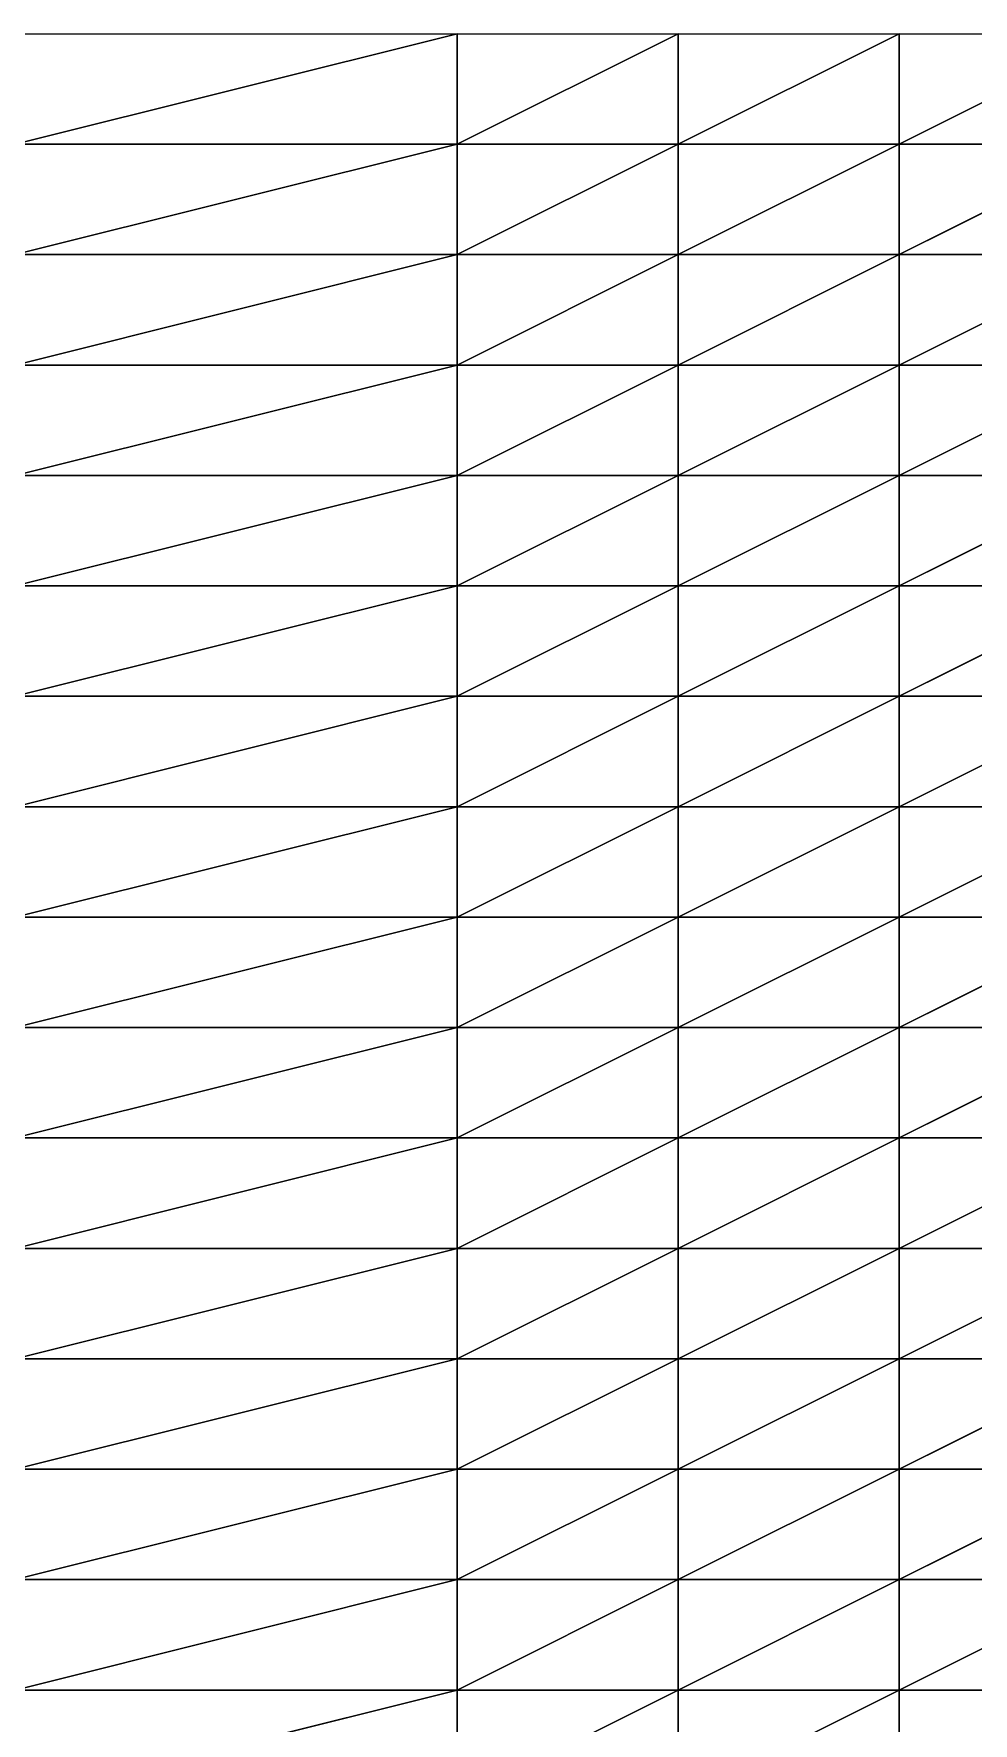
# Model space of a CAD drawing. Header units: metres. Extents: x -2000 to 14750, y -2250 to 1500.
# Drawn here: x 9521 to 10584, y -413 to 1500 of the extents above; entities that cross this region are included whole.
import ezdxf

# ---------------------------------------------------------------- set-up
doc = ezdxf.new("R2010")
doc.units = ezdxf.units.M

msp = doc.modelspace()

# ---------------------------------------------------------------- linework, layer by layer
for p, q in [((10000, 1500, -6583.5786), (9500, 1375, -6503.41)), ((9500, 1500, -6497.3496), (10000, 1500, -6583.5786)), ((9500, 1375, -6503.41), (10000, 1500, -6583.5786)), ((10250, 1500, -6580.722), (10000, 1375, -6577.733)), ((10000, 1375, -6577.733), (10000, 1500, -6583.5786)), ((10000, 1500, -6583.5786), (10250, 1500, -6580.722)), ((10000, 1375, -6577.733), (10250, 1500, -6580.722)), ((10000, 1500, -6583.5786), (10000, 1375, -6577.733)), ((10500, 1500, -6490.625), (10250, 1375, -6578.6895)), ((10250, 1375, -6578.6895), (10250, 1500, -6580.722)), ((10250, 1500, -6580.722), (10500, 1500, -6490.625)), ((10250, 1375, -6578.6895), (10500, 1500, -6490.625)), ((10250, 1500, -6580.722), (10250, 1375, -6578.6895)), ((10750, 1500, -6502.1377), (10500, 1375, -6492.6436)), ((10500, 1375, -6492.6436), (10500, 1500, -6490.625)), ((10500, 1500, -6490.625), (10750, 1500, -6502.1377)), ((10500, 1375, -6492.6436), (10750, 1500, -6502.1377)), ((10500, 1500, -6490.625), (10500, 1375, -6492.6436)), ((10000, 1375, -6577.733), (9500, 1375, -6503.41)), ((10000, 1375, -6577.733), (9500, 1250, -6508.812)), ((9500, 1375, -6503.41), (10000, 1375, -6577.733)), ((9500, 1250, -6508.812), (10000, 1375, -6577.733)), ((10250, 1375, -6578.6895), (10000, 1375, -6577.733)), ((10250, 1375, -6578.6895), (10000, 1250, -6566.618)), ((10000, 1250, -6566.618), (10000, 1375, -6577.733)), ((10000, 1375, -6577.733), (10250, 1375, -6578.6895)), ((10000, 1250, -6566.618), (10250, 1375, -6578.6895)), ((10000, 1375, -6577.733), (10000, 1250, -6566.618)), ((10500, 1375, -6492.6436), (10250, 1375, -6578.6895)), ((10500, 1375, -6492.6436), (10250, 1250, -6574.4688)), ((10250, 1250, -6574.4688), (10250, 1375, -6578.6895)), ((10250, 1375, -6578.6895), (10500, 1375, -6492.6436)), ((10250, 1250, -6574.4688), (10500, 1375, -6492.6436)), ((10250, 1375, -6578.6895), (10250, 1250, -6574.4688)), ((10750, 1375, -6499.849), (10500, 1375, -6492.6436)), ((10750, 1375, -6499.849), (10500, 1250, -6493.486)), ((10500, 1250, -6493.486), (10500, 1375, -6492.6436)), ((10500, 1375, -6492.6436), (10750, 1375, -6499.849)), ((10500, 1250, -6493.486), (10750, 1375, -6499.849)), ((10500, 1375, -6492.6436), (10500, 1250, -6493.486)), ((10000, 1250, -6566.618), (9500, 1250, -6508.812)), ((10000, 1250, -6566.618), (9500, 1125, -6507.3564)), ((9500, 1250, -6508.812), (10000, 1250, -6566.618)), ((9500, 1125, -6507.3564), (10000, 1250, -6566.618)), ((10250, 1250, -6574.4688), (10000, 1250, -6566.618)), ((10250, 1250, -6574.4688), (10000, 1125, -6539.734)), ((10000, 1125, -6539.734), (10000, 1250, -6566.618)), ((10000, 1250, -6566.618), (10250, 1250, -6574.4688)), ((10000, 1125, -6539.734), (10250, 1250, -6574.4688)), ((10000, 1250, -6566.618), (10000, 1125, -6539.734)), ((10500, 1250, -6493.486), (10250, 1250, -6574.4688)), ((10500, 1250, -6493.486), (10250, 1125, -6564.311)), ((10250, 1125, -6564.311), (10250, 1250, -6574.4688)), ((10250, 1250, -6574.4688), (10500, 1250, -6493.486)), ((10250, 1125, -6564.311), (10500, 1250, -6493.486)), ((10250, 1250, -6574.4688), (10250, 1125, -6564.311)), ((10750, 1250, -6500.11), (10500, 1250, -6493.486)), ((10750, 1250, -6500.11), (10500, 1125, -6492.4014)), ((10500, 1125, -6492.4014), (10500, 1250, -6493.486)), ((10500, 1250, -6493.486), (10750, 1250, -6500.11)), ((10500, 1125, -6492.4014), (10750, 1250, -6500.11)), ((10500, 1250, -6493.486), (10500, 1125, -6492.4014)), ((10000, 1125, -6539.734), (9500, 1125, -6507.3564)), ((10000, 1125, -6539.734), (9500, 1000, -6503.3555)), ((9500, 1125, -6507.3564), (10000, 1125, -6539.734)), ((9500, 1000, -6503.3555), (10000, 1125, -6539.734)), ((10250, 1125, -6564.311), (10000, 1125, -6539.734)), ((10250, 1125, -6564.311), (10000, 1000, -6511.023)), ((10000, 1000, -6511.023), (10000, 1125, -6539.734)), ((10000, 1125, -6539.734), (10250, 1125, -6564.311)), ((10000, 1000, -6511.023), (10250, 1125, -6564.311)), ((10000, 1125, -6539.734), (10000, 1000, -6511.023)), ((10500, 1125, -6492.4014), (10250, 1125, -6564.311)), ((10500, 1125, -6492.4014), (10250, 1000, -6551.9243)), ((10250, 1000, -6551.9243), (10250, 1125, -6564.311)), ((10250, 1125, -6564.311), (10500, 1125, -6492.4014)), ((10250, 1000, -6551.9243), (10500, 1125, -6492.4014)), ((10250, 1125, -6564.311), (10250, 1000, -6551.9243)), ((10750, 1125, -6498.1733), (10500, 1125, -6492.4014)), ((10750, 1125, -6498.1733), (10500, 1000, -6495.569)), ((10500, 1000, -6495.569), (10500, 1125, -6492.4014)), ((10500, 1125, -6492.4014), (10750, 1125, -6498.1733)), ((10500, 1000, -6495.569), (10750, 1125, -6498.1733)), ((10500, 1125, -6492.4014), (10500, 1000, -6495.569)), ((10000, 1000, -6511.023), (9500, 1000, -6503.3555)), ((10000, 1000, -6511.023), (9500, 875, -6498.92)), ((9500, 1000, -6503.3555), (10000, 1000, -6511.023)), ((9500, 875, -6498.92), (10000, 1000, -6511.023)), ((10250, 1000, -6551.9243), (10000, 1000, -6511.023)), ((10250, 1000, -6551.9243), (10000, 875, -6485.2554)), ((10000, 875, -6485.2554), (10000, 1000, -6511.023)), ((10000, 1000, -6511.023), (10250, 1000, -6551.9243)), ((10000, 875, -6485.2554), (10250, 1000, -6551.9243)), ((10000, 1000, -6511.023), (10000, 875, -6485.2554)), ((10500, 1000, -6495.569), (10250, 1000, -6551.9243)), ((10500, 1000, -6495.569), (10250, 875, -6535.985)), ((10250, 875, -6535.985), (10250, 1000, -6551.9243)), ((10250, 1000, -6551.9243), (10500, 1000, -6495.569)), ((10250, 875, -6535.985), (10500, 1000, -6495.569)), ((10250, 1000, -6551.9243), (10250, 875, -6535.985)), ((10750, 1000, -6494.452), (10500, 1000, -6495.569)), ((10750, 1000, -6494.452), (10500, 875, -6499.936)), ((10500, 875, -6499.936), (10500, 1000, -6495.569)), ((10500, 1000, -6495.569), (10750, 1000, -6494.452)), ((10500, 875, -6499.936), (10750, 1000, -6494.452)), ((10500, 1000, -6495.569), (10500, 875, -6499.936)), ((10000, 875, -6485.2554), (9500, 875, -6498.92)), ((10000, 875, -6485.2554), (9500, 750, -6492.5933)), ((9500, 875, -6498.92), (10000, 875, -6485.2554)), ((9500, 750, -6492.5933), (10000, 875, -6485.2554)), ((10250, 875, -6535.985), (10000, 875, -6485.2554)), ((10250, 875, -6535.985), (10000, 750, -6452.223)), ((10000, 750, -6452.223), (10000, 875, -6485.2554)), ((10000, 875, -6485.2554), (10250, 875, -6535.985)), ((10000, 750, -6452.223), (10250, 875, -6535.985)), ((10000, 875, -6485.2554), (10000, 750, -6452.223)), ((10500, 875, -6499.936), (10250, 875, -6535.985)), ((10500, 875, -6499.936), (10250, 750, -6518.361)), ((10250, 750, -6518.361), (10250, 875, -6535.985)), ((10250, 875, -6535.985), (10500, 875, -6499.936)), ((10250, 750, -6518.361), (10500, 875, -6499.936)), ((10250, 875, -6535.985), (10250, 750, -6518.361)), ((10750, 875, -6490.8403), (10500, 875, -6499.936)), ((10750, 875, -6490.8403), (10500, 750, -6500.444)), ((10500, 750, -6500.444), (10500, 875, -6499.936)), ((10500, 875, -6499.936), (10750, 875, -6490.8403)), ((10500, 750, -6500.444), (10750, 875, -6490.8403)), ((10500, 875, -6499.936), (10500, 750, -6500.444)), ((10000, 750, -6452.223), (9500, 750, -6492.5933)), ((10000, 750, -6452.223), (9500, 625, -6492.0396)), ((9500, 750, -6492.5933), (10000, 750, -6452.223)), ((9500, 625, -6492.0396), (10000, 750, -6452.223)), ((10250, 750, -6518.361), (10000, 750, -6452.223)), ((10250, 750, -6518.361), (10000, 625, -6429.93)), ((10000, 625, -6429.93), (10000, 750, -6452.223)), ((10000, 750, -6452.223), (10250, 750, -6518.361)), ((10000, 625, -6429.93), (10250, 750, -6518.361)), ((10000, 750, -6452.223), (10000, 625, -6429.93)), ((10500, 750, -6500.444), (10250, 750, -6518.361)), ((10500, 750, -6500.444), (10250, 625, -6503.804)), ((10250, 625, -6503.804), (10250, 750, -6518.361)), ((10250, 750, -6518.361), (10500, 750, -6500.444)), ((10250, 625, -6503.804), (10500, 750, -6500.444)), ((10250, 750, -6518.361), (10250, 625, -6503.804)), ((10750, 750, -6485.965), (10500, 750, -6500.444)), ((10750, 750, -6485.965), (10500, 625, -6500.3115)), ((10500, 625, -6500.3115), (10500, 750, -6500.444)), ((10500, 750, -6500.444), (10750, 750, -6485.965)), ((10500, 625, -6500.3115), (10750, 750, -6485.965)), ((10500, 750, -6500.444), (10500, 625, -6500.3115)), ((10000, 625, -6429.93), (9500, 625, -6492.0396)), ((10000, 625, -6429.93), (9500, 500, -6500.362)), ((9500, 625, -6492.0396), (10000, 625, -6429.93)), ((9500, 500, -6500.362), (10000, 625, -6429.93)), ((10250, 625, -6503.804), (10000, 625, -6429.93)), ((10250, 625, -6503.804), (10000, 500, -6421.7544)), ((10000, 500, -6421.7544), (10000, 625, -6429.93)), ((10000, 625, -6429.93), (10250, 625, -6503.804)), ((10000, 500, -6421.7544), (10250, 625, -6503.804)), ((10000, 625, -6429.93), (10000, 500, -6421.7544)), ((10500, 625, -6500.3115), (10250, 625, -6503.804)), ((10500, 625, -6500.3115), (10250, 500, -6484.9946)), ((10250, 500, -6484.9946), (10250, 625, -6503.804)), ((10250, 625, -6503.804), (10500, 625, -6500.3115)), ((10250, 500, -6484.9946), (10500, 625, -6500.3115)), ((10250, 625, -6503.804), (10250, 500, -6484.9946)), ((10750, 625, -6491.9663), (10500, 625, -6500.3115)), ((10750, 625, -6491.9663), (10500, 500, -6500.5586)), ((10500, 500, -6500.5586), (10500, 625, -6500.3115)), ((10500, 625, -6500.3115), (10750, 625, -6491.9663)), ((10500, 500, -6500.5586), (10750, 625, -6491.9663)), ((10500, 625, -6500.3115), (10500, 500, -6500.5586)), ((10000, 500, -6421.7544), (9500, 500, -6500.362)), ((10000, 500, -6421.7544), (9500, 375, -6502.348)), ((9500, 500, -6500.362), (10000, 500, -6421.7544)), ((9500, 375, -6502.348), (10000, 500, -6421.7544)), ((10250, 500, -6484.9946), (10000, 500, -6421.7544)), ((10250, 500, -6484.9946), (10000, 375, -6416.33)), ((10000, 375, -6416.33), (10000, 500, -6421.7544)), ((10000, 500, -6421.7544), (10250, 500, -6484.9946)), ((10000, 375, -6416.33), (10250, 500, -6484.9946)), ((10000, 500, -6421.7544), (10000, 375, -6416.33)), ((10500, 500, -6500.5586), (10250, 500, -6484.9946)), ((10500, 500, -6500.5586), (10250, 375, -6467.792)), ((10250, 375, -6467.792), (10250, 500, -6484.9946)), ((10250, 500, -6484.9946), (10500, 500, -6500.5586)), ((10250, 375, -6467.792), (10500, 500, -6500.5586)), ((10250, 500, -6484.9946), (10250, 375, -6467.792)), ((10750, 500, -6495.793), (10500, 500, -6500.5586)), ((10750, 500, -6495.793), (10500, 375, -6503.2773)), ((10500, 375, -6503.2773), (10500, 500, -6500.5586)), ((10500, 500, -6500.5586), (10750, 500, -6495.793)), ((10500, 375, -6503.2773), (10750, 500, -6495.793)), ((10500, 500, -6500.5586), (10500, 375, -6503.2773)), ((10000, 375, -6416.33), (9500, 375, -6502.348)), ((10000, 375, -6416.33), (9500, 250, -6506.0195)), ((9500, 375, -6502.348), (10000, 375, -6416.33)), ((9500, 250, -6506.0195), (10000, 375, -6416.33)), ((10250, 375, -6467.792), (10000, 375, -6416.33)), ((10250, 375, -6467.792), (10000, 250, -6421.5073)), ((10000, 250, -6421.5073), (10000, 375, -6416.33)), ((10000, 375, -6416.33), (10250, 375, -6467.792)), ((10000, 250, -6421.5073), (10250, 375, -6467.792)), ((10000, 375, -6416.33), (10000, 250, -6421.5073)), ((10500, 375, -6503.2773), (10250, 375, -6467.792)), ((10500, 375, -6503.2773), (10250, 250, -6453.198)), ((10250, 250, -6453.198), (10250, 375, -6467.792)), ((10250, 375, -6467.792), (10500, 375, -6503.2773)), ((10250, 250, -6453.198), (10500, 375, -6503.2773)), ((10250, 375, -6467.792), (10250, 250, -6453.198)), ((10750, 375, -6501.625), (10500, 375, -6503.2773)), ((10750, 375, -6501.625), (10500, 250, -6506.5093)), ((10500, 250, -6506.5093), (10500, 375, -6503.2773)), ((10500, 375, -6503.2773), (10750, 375, -6501.625)), ((10500, 250, -6506.5093), (10750, 375, -6501.625)), ((10500, 375, -6503.2773), (10500, 250, -6506.5093)), ((10000, 250, -6421.5073), (9500, 250, -6506.0195)), ((10000, 250, -6421.5073), (9500, 125, -6502.284)), ((9500, 250, -6506.0195), (10000, 250, -6421.5073)), ((9500, 125, -6502.284), (10000, 250, -6421.5073)), ((10250, 250, -6453.198), (10000, 250, -6421.5073)), ((10250, 250, -6453.198), (10000, 125, -6434.1553)), ((10000, 125, -6434.1553), (10000, 250, -6421.5073)), ((10000, 250, -6421.5073), (10250, 250, -6453.198)), ((10000, 125, -6434.1553), (10250, 250, -6453.198)), ((10000, 250, -6421.5073), (10000, 125, -6434.1553)), ((10500, 250, -6506.5093), (10250, 250, -6453.198)), ((10500, 250, -6506.5093), (10250, 125, -6435.5605)), ((10250, 125, -6435.5605), (10250, 250, -6453.198)), ((10250, 250, -6453.198), (10500, 250, -6506.5093)), ((10250, 125, -6435.5605), (10500, 250, -6506.5093)), ((10250, 250, -6453.198), (10250, 125, -6435.5605)), ((10750, 250, -6504.2666), (10500, 250, -6506.5093)), ((10750, 250, -6504.2666), (10500, 125, -6505.8135)), ((10500, 125, -6505.8135), (10500, 250, -6506.5093)), ((10500, 250, -6506.5093), (10750, 250, -6504.2666)), ((10500, 125, -6505.8135), (10750, 250, -6504.2666)), ((10500, 250, -6506.5093), (10500, 125, -6505.8135)), ((10000, 125, -6434.1553), (9500, 125, -6502.284)), ((10000, 125, -6434.1553), (9500, 0, -6498.691)), ((9500, 125, -6502.284), (10000, 125, -6434.1553)), ((9500, 0, -6498.691), (10000, 125, -6434.1553)), ((10250, 125, -6435.5605), (10000, 125, -6434.1553)), ((10250, 125, -6435.5605), (10000, 0, -6457.625)), ((10000, 0, -6457.625), (10000, 125, -6434.1553)), ((10000, 125, -6434.1553), (10250, 125, -6435.5605)), ((10000, 0, -6457.625), (10250, 125, -6435.5605)), ((10000, 125, -6434.1553), (10000, 0, -6457.625)), ((10500, 125, -6505.8135), (10250, 125, -6435.5605)), ((10500, 125, -6505.8135), (10250, 0, -6422.5327)), ((10250, 0, -6422.5327), (10250, 125, -6435.5605)), ((10250, 125, -6435.5605), (10500, 125, -6505.8135)), ((10250, 0, -6422.5327), (10500, 125, -6505.8135)), ((10250, 125, -6435.5605), (10250, 0, -6422.5327)), ((10750, 125, -6502.4263), (10500, 125, -6505.8135)), ((10750, 125, -6502.4263), (10500, 0, -6505.191)), ((10500, 0, -6505.191), (10500, 125, -6505.8135)), ((10500, 125, -6505.8135), (10750, 125, -6502.4263)), ((10500, 0, -6505.191), (10750, 125, -6502.4263)), ((10500, 125, -6505.8135), (10500, 0, -6505.191)), ((10000, 0, -6457.625), (9500, 0, -6498.691)), ((10000, 0, -6457.625), (9500, -125, -6496.4478)), ((9500, 0, -6498.691), (10000, 0, -6457.625)), ((9500, -125, -6496.4478), (10000, 0, -6457.625)), ((10250, 0, -6422.5327), (10000, 0, -6457.625)), ((10250, 0, -6422.5327), (10000, -125, -6493.17)), ((10000, -125, -6493.17), (10000, 0, -6457.625)), ((10000, 0, -6457.625), (10250, 0, -6422.5327)), ((10000, -125, -6493.17), (10250, 0, -6422.5327)), ((10000, 0, -6457.625), (10000, -125, -6493.17)), ((10500, 0, -6505.191), (10250, 0, -6422.5327)), ((10500, 0, -6505.191), (10250, -125, -6412.485)), ((10250, -125, -6412.485), (10250, 0, -6422.5327)), ((10250, 0, -6422.5327), (10500, 0, -6505.191)), ((10250, -125, -6412.485), (10500, 0, -6505.191)), ((10250, 0, -6422.5327), (10250, -125, -6412.485)), ((10750, 0, -6501.1396), (10500, 0, -6505.191)), ((10750, 0, -6501.1396), (10500, -125, -6503.0166)), ((10500, -125, -6503.0166), (10500, 0, -6505.191)), ((10500, 0, -6505.191), (10750, 0, -6501.1396)), ((10500, -125, -6503.0166), (10750, 0, -6501.1396)), ((10500, 0, -6505.191), (10500, -125, -6503.0166)), ((10000, -125, -6493.17), (9500, -125, -6496.4478)), ((10000, -125, -6493.17), (9500, -250, -6503.5293)), ((9500, -125, -6496.4478), (10000, -125, -6493.17)), ((9500, -250, -6503.5293), (10000, -125, -6493.17)), ((10250, -125, -6412.485), (10000, -125, -6493.17)), ((10250, -125, -6412.485), (10000, -250, -6529.1)), ((10000, -250, -6529.1), (10000, -125, -6493.17)), ((10000, -125, -6493.17), (10250, -125, -6412.485)), ((10000, -250, -6529.1), (10250, -125, -6412.485)), ((10000, -125, -6493.17), (10000, -250, -6529.1)), ((10500, -125, -6503.0166), (10250, -125, -6412.485)), ((10500, -125, -6503.0166), (10250, -250, -6407.1426)), ((10250, -250, -6407.1426), (10250, -125, -6412.485)), ((10250, -125, -6412.485), (10500, -125, -6503.0166)), ((10250, -250, -6407.1426), (10500, -125, -6503.0166)), ((10250, -125, -6412.485), (10250, -250, -6407.1426)), ((10750, -125, -6498.8325), (10500, -125, -6503.0166)), ((10750, -125, -6498.8325), (10500, -250, -6507.5576)), ((10500, -250, -6507.5576), (10500, -125, -6503.0166)), ((10500, -125, -6503.0166), (10750, -125, -6498.8325)), ((10500, -250, -6507.5576), (10750, -125, -6498.8325)), ((10500, -125, -6503.0166), (10500, -250, -6507.5576)), ((10000, -250, -6529.1), (9500, -250, -6503.5293)), ((10000, -250, -6529.1), (9500, -375, -6504.5596)), ((9500, -250, -6503.5293), (10000, -250, -6529.1)), ((9500, -375, -6504.5596), (10000, -250, -6529.1)), ((10250, -250, -6407.1426), (10000, -250, -6529.1)), ((10250, -250, -6407.1426), (10000, -375, -6554.4004)), ((10000, -375, -6554.4004), (10000, -250, -6529.1)), ((10000, -250, -6529.1), (10250, -250, -6407.1426)), ((10000, -375, -6554.4004), (10250, -250, -6407.1426)), ((10000, -250, -6529.1), (10000, -375, -6554.4004)), ((10500, -250, -6507.5576), (10250, -250, -6407.1426)), ((10500, -250, -6507.5576), (10250, -375, -6406.612)), ((10250, -375, -6406.612), (10250, -250, -6407.1426)), ((10250, -250, -6407.1426), (10500, -250, -6507.5576)), ((10250, -375, -6406.612), (10500, -250, -6507.5576)), ((10250, -250, -6407.1426), (10250, -375, -6406.612)), ((10750, -250, -6503.511), (10500, -250, -6507.5576)), ((10750, -250, -6503.511), (10500, -375, -6500.3203)), ((10500, -375, -6500.3203), (10500, -250, -6507.5576)), ((10500, -250, -6507.5576), (10750, -250, -6503.511)), ((10500, -375, -6500.3203), (10750, -250, -6503.511)), ((10500, -250, -6507.5576), (10500, -375, -6500.3203)), ((10000, -375, -6554.4004), (9500, -375, -6504.5596)), ((10000, -375, -6554.4004), (9500, -500, -6506.6465)), ((9500, -375, -6504.5596), (10000, -375, -6554.4004)), ((9500, -500, -6506.6465), (10000, -375, -6554.4004)), ((10250, -375, -6406.612), (10000, -375, -6554.4004)), ((10250, -375, -6406.612), (10000, -500, -6576.538)), ((10000, -500, -6576.538), (10000, -375, -6554.4004)), ((10000, -375, -6554.4004), (10250, -375, -6406.612)), ((10000, -500, -6576.538), (10250, -375, -6406.612)), ((10000, -375, -6554.4004), (10000, -500, -6576.538)), ((10500, -375, -6500.3203), (10250, -375, -6406.612)), ((10500, -375, -6500.3203), (10250, -500, -6408.5205)), ((10250, -500, -6408.5205), (10250, -375, -6406.612)), ((10250, -375, -6406.612), (10500, -375, -6500.3203)), ((10250, -500, -6408.5205), (10500, -375, -6500.3203)), ((10250, -375, -6406.612), (10250, -500, -6408.5205)), ((10750, -375, -6504.628), (10500, -375, -6500.3203)), ((10500, -500, -6492.909), (10500, -375, -6500.3203)), ((10500, -375, -6500.3203), (10750, -375, -6504.628)), ((10500, -375, -6500.3203), (10500, -500, -6492.909))]:
    msp.add_line(p, q)
for points in [[(10000, 1500, -6583.5786), (9500, 1375, -6503.41), (9500, 1500, -6497.3496), (9500, 1500.0001, -6497.3496)], [(9500, 1375, -6503.41), (10000, 1500, -6583.5786), (10000, 1375, -6577.733), (10000, 1375.0001, -6577.733)], [(10250, 1500, -6580.722), (10000, 1375, -6577.733), (10000, 1500, -6583.5786), (10000, 1500.0001, -6583.5786)], [(10000, 1375, -6577.733), (10250, 1500, -6580.722), (10250, 1375, -6578.6895), (10250, 1375.0001, -6578.6895)], [(10500, 1500, -6490.625), (10250, 1375, -6578.6895), (10250, 1500, -6580.722), (10250, 1500.0001, -6580.722)], [(10250, 1375, -6578.6895), (10500, 1500, -6490.625), (10500, 1375, -6492.6436), (10500, 1375.0001, -6492.6436)], [(10750, 1500, -6502.1377), (10500, 1375, -6492.6436), (10500, 1500, -6490.625), (10500, 1500.0001, -6490.625)], [(10500, 1375, -6492.6436), (10750, 1500, -6502.1377), (10750, 1375, -6499.849), (10750, 1375.0001, -6499.849)], [(10000, 1375, -6577.733), (9500, 1250, -6508.812), (9500, 1375, -6503.41), (9500, 1375.0001, -6503.41)], [(9500, 1250, -6508.812), (10000, 1375, -6577.733), (10000, 1250, -6566.618), (10000, 1250.0001, -6566.618)], [(10250, 1375, -6578.6895), (10000, 1250, -6566.618), (10000, 1375, -6577.733), (10000, 1375.0001, -6577.733)], [(10000, 1250, -6566.618), (10250, 1375, -6578.6895), (10250, 1250, -6574.4688), (10250, 1250.0001, -6574.4688)], [(10500, 1375, -6492.6436), (10250, 1250, -6574.4688), (10250, 1375, -6578.6895), (10250, 1375.0001, -6578.6895)], [(10250, 1250, -6574.4688), (10500, 1375, -6492.6436), (10500, 1250, -6493.486), (10500, 1250.0001, -6493.486)], [(10750, 1375, -6499.849), (10500, 1250, -6493.486), (10500, 1375, -6492.6436), (10500, 1375.0001, -6492.6436)], [(10500, 1250, -6493.486), (10750, 1375, -6499.849), (10750, 1250, -6500.11), (10750, 1250.0001, -6500.11)], [(10000, 1250, -6566.618), (9500, 1125, -6507.3564), (9500, 1250, -6508.812), (9500, 1250.0001, -6508.812)], [(9500, 1125, -6507.3564), (10000, 1250, -6566.618), (10000, 1125, -6539.734), (10000, 1125.0001, -6539.734)], [(10250, 1250, -6574.4688), (10000, 1125, -6539.734), (10000, 1250, -6566.618), (10000, 1250.0001, -6566.618)], [(10000, 1125, -6539.734), (10250, 1250, -6574.4688), (10250, 1125, -6564.311), (10250, 1125.0001, -6564.311)], [(10500, 1250, -6493.486), (10250, 1125, -6564.311), (10250, 1250, -6574.4688), (10250, 1250.0001, -6574.4688)], [(10250, 1125, -6564.311), (10500, 1250, -6493.486), (10500, 1125, -6492.4014), (10500, 1125.0001, -6492.4014)], [(10750, 1250, -6500.11), (10500, 1125, -6492.4014), (10500, 1250, -6493.486), (10500, 1250.0001, -6493.486)], [(10500, 1125, -6492.4014), (10750, 1250, -6500.11), (10750, 1125, -6498.1733), (10750, 1125.0001, -6498.1733)], [(10000, 1125, -6539.734), (9500, 1000, -6503.3555), (9500, 1125, -6507.3564), (9500, 1125.0001, -6507.3564)], [(9500, 1000, -6503.3555), (10000, 1125, -6539.734), (10000, 1000, -6511.023), (10000, 1000.0001, -6511.023)], [(10250, 1125, -6564.311), (10000, 1000, -6511.023), (10000, 1125, -6539.734), (10000, 1125.0001, -6539.734)], [(10000, 1000, -6511.023), (10250, 1125, -6564.311), (10250, 1000, -6551.9243), (10250, 1000.0001, -6551.9243)], [(10500, 1125, -6492.4014), (10250, 1000, -6551.9243), (10250, 1125, -6564.311), (10250, 1125.0001, -6564.311)], [(10250, 1000, -6551.9243), (10500, 1125, -6492.4014), (10500, 1000, -6495.569), (10500, 1000.0001, -6495.569)], [(10750, 1125, -6498.1733), (10500, 1000, -6495.569), (10500, 1125, -6492.4014), (10500, 1125.0001, -6492.4014)], [(10500, 1000, -6495.569), (10750, 1125, -6498.1733), (10750, 1000, -6494.452), (10750, 1000.0001, -6494.452)], [(10000, 1000, -6511.023), (9500, 875, -6498.92), (9500, 1000, -6503.3555), (9500, 1000.0001, -6503.3555)], [(9500, 875, -6498.92), (10000, 1000, -6511.023), (10000, 875, -6485.2554), (10000, 875.0001, -6485.2554)], [(10250, 1000, -6551.9243), (10000, 875, -6485.2554), (10000, 1000, -6511.023), (10000, 1000.0001, -6511.023)], [(10000, 875, -6485.2554), (10250, 1000, -6551.9243), (10250, 875, -6535.985), (10250, 875.0001, -6535.985)], [(10500, 1000, -6495.569), (10250, 875, -6535.985), (10250, 1000, -6551.9243), (10250, 1000.0001, -6551.9243)], [(10250, 875, -6535.985), (10500, 1000, -6495.569), (10500, 875, -6499.936), (10500, 875.0001, -6499.936)], [(10750, 1000, -6494.452), (10500, 875, -6499.936), (10500, 1000, -6495.569), (10500, 1000.0001, -6495.569)], [(10500, 875, -6499.936), (10750, 1000, -6494.452), (10750, 875, -6490.8403), (10750, 875.0001, -6490.8403)], [(10000, 875, -6485.2554), (9500, 750, -6492.5933), (9500, 875, -6498.92), (9500, 875.0001, -6498.92)], [(9500, 750, -6492.5933), (10000, 875, -6485.2554), (10000, 750, -6452.223), (10000, 750.0001, -6452.223)], [(10250, 875, -6535.985), (10000, 750, -6452.223), (10000, 875, -6485.2554), (10000, 875.0001, -6485.2554)], [(10000, 750, -6452.223), (10250, 875, -6535.985), (10250, 750, -6518.361), (10250, 750.0001, -6518.361)], [(10500, 875, -6499.936), (10250, 750, -6518.361), (10250, 875, -6535.985), (10250, 875.0001, -6535.985)], [(10250, 750, -6518.361), (10500, 875, -6499.936), (10500, 750, -6500.444), (10500, 750.0001, -6500.444)], [(10750, 875, -6490.8403), (10500, 750, -6500.444), (10500, 875, -6499.936), (10500, 875.0001, -6499.936)], [(10500, 750, -6500.444), (10750, 875, -6490.8403), (10750, 750, -6485.965), (10750, 750.0001, -6485.965)], [(10000, 750, -6452.223), (9500, 625, -6492.0396), (9500, 750, -6492.5933), (9500, 750.0001, -6492.5933)], [(9500, 625, -6492.0396), (10000, 750, -6452.223), (10000, 625, -6429.93), (10000, 625.0001, -6429.93)], [(10250, 750, -6518.361), (10000, 625, -6429.93), (10000, 750, -6452.223), (10000, 750.0001, -6452.223)], [(10000, 625, -6429.93), (10250, 750, -6518.361), (10250, 625, -6503.804), (10250, 625.0001, -6503.804)], [(10500, 750, -6500.444), (10250, 625, -6503.804), (10250, 750, -6518.361), (10250, 750.0001, -6518.361)], [(10250, 625, -6503.804), (10500, 750, -6500.444), (10500, 625, -6500.3115), (10500, 625.0001, -6500.3115)], [(10750, 750, -6485.965), (10500, 625, -6500.3115), (10500, 750, -6500.444), (10500, 750.0001, -6500.444)], [(10500, 625, -6500.3115), (10750, 750, -6485.965), (10750, 625, -6491.9663), (10750, 625.0001, -6491.9663)], [(10000, 625, -6429.93), (9500, 500, -6500.362), (9500, 625, -6492.0396), (9500, 625.0001, -6492.0396)], [(9500, 500, -6500.362), (10000, 625, -6429.93), (10000, 500, -6421.7544), (10000, 500.0001, -6421.7544)], [(10250, 625, -6503.804), (10000, 500, -6421.7544), (10000, 625, -6429.93), (10000, 625.0001, -6429.93)], [(10000, 500, -6421.7544), (10250, 625, -6503.804), (10250, 500, -6484.9946), (10250, 500.0001, -6484.9946)], [(10500, 625, -6500.3115), (10250, 500, -6484.9946), (10250, 625, -6503.804), (10250, 625.0001, -6503.804)], [(10250, 500, -6484.9946), (10500, 625, -6500.3115), (10500, 500, -6500.5586), (10500, 500.0001, -6500.5586)], [(10750, 625, -6491.9663), (10500, 500, -6500.5586), (10500, 625, -6500.3115), (10500, 625.0001, -6500.3115)], [(10500, 500, -6500.5586), (10750, 625, -6491.9663), (10750, 500, -6495.793), (10750, 500.0001, -6495.793)], [(10000, 500, -6421.7544), (9500, 375, -6502.348), (9500, 500, -6500.362), (9500, 500.0001, -6500.362)], [(9500, 375, -6502.348), (10000, 500, -6421.7544), (10000, 375, -6416.33), (10000, 375.0001, -6416.33)], [(10250, 500, -6484.9946), (10000, 375, -6416.33), (10000, 500, -6421.7544), (10000, 500.0001, -6421.7544)], [(10000, 375, -6416.33), (10250, 500, -6484.9946), (10250, 375, -6467.792), (10250, 375.0001, -6467.792)], [(10500, 500, -6500.5586), (10250, 375, -6467.792), (10250, 500, -6484.9946), (10250, 500.0001, -6484.9946)], [(10250, 375, -6467.792), (10500, 500, -6500.5586), (10500, 375, -6503.2773), (10500, 375.0001, -6503.2773)], [(10750, 500, -6495.793), (10500, 375, -6503.2773), (10500, 500, -6500.5586), (10500, 500.0001, -6500.5586)], [(10500, 375, -6503.2773), (10750, 500, -6495.793), (10750, 375, -6501.625), (10750, 375.0001, -6501.625)], [(10000, 375, -6416.33), (9500, 250, -6506.0195), (9500, 375, -6502.348), (9500, 375.0001, -6502.348)], [(9500, 250, -6506.0195), (10000, 375, -6416.33), (10000, 250, -6421.5073), (10000, 250.0001, -6421.5073)], [(10250, 375, -6467.792), (10000, 250, -6421.5073), (10000, 375, -6416.33), (10000, 375.0001, -6416.33)], [(10000, 250, -6421.5073), (10250, 375, -6467.792), (10250, 250, -6453.198), (10250, 250.0001, -6453.198)], [(10500, 375, -6503.2773), (10250, 250, -6453.198), (10250, 375, -6467.792), (10250, 375.0001, -6467.792)], [(10250, 250, -6453.198), (10500, 375, -6503.2773), (10500, 250, -6506.5093), (10500, 250.0001, -6506.5093)], [(10750, 375, -6501.625), (10500, 250, -6506.5093), (10500, 375, -6503.2773), (10500, 375.0001, -6503.2773)], [(10500, 250, -6506.5093), (10750, 375, -6501.625), (10750, 250, -6504.2666), (10750, 250.0001, -6504.2666)], [(10000, 250, -6421.5073), (9500, 125, -6502.284), (9500, 250, -6506.0195), (9500, 250.0001, -6506.0195)], [(9500, 125, -6502.284), (10000, 250, -6421.5073), (10000, 125, -6434.1553), (10000, 125.0001, -6434.1553)], [(10250, 250, -6453.198), (10000, 125, -6434.1553), (10000, 250, -6421.5073), (10000, 250.0001, -6421.5073)], [(10000, 125, -6434.1553), (10250, 250, -6453.198), (10250, 125, -6435.5605), (10250, 125.0001, -6435.5605)], [(10500, 250, -6506.5093), (10250, 125, -6435.5605), (10250, 250, -6453.198), (10250, 250.0001, -6453.198)], [(10250, 125, -6435.5605), (10500, 250, -6506.5093), (10500, 125, -6505.8135), (10500, 125.0001, -6505.8135)], [(10750, 250, -6504.2666), (10500, 125, -6505.8135), (10500, 250, -6506.5093), (10500, 250.0001, -6506.5093)], [(10500, 125, -6505.8135), (10750, 250, -6504.2666), (10750, 125, -6502.4263), (10750, 125.0001, -6502.4263)], [(10000, 125, -6434.1553), (9500, 0, -6498.691), (9500, 125, -6502.284), (9500, 125.0001, -6502.284)], [(9500, 0, -6498.691), (10000, 125, -6434.1553), (10000, 0, -6457.625), (10000, 0.0001, -6457.625)], [(10250, 125, -6435.5605), (10000, 0, -6457.625), (10000, 125, -6434.1553), (10000, 125.0001, -6434.1553)], [(10000, 0, -6457.625), (10250, 125, -6435.5605), (10250, 0, -6422.5327), (10250, 0.0001, -6422.5327)], [(10500, 125, -6505.8135), (10250, 0, -6422.5327), (10250, 125, -6435.5605), (10250, 125.0001, -6435.5605)], [(10250, 0, -6422.5327), (10500, 125, -6505.8135), (10500, 0, -6505.191), (10500, 0.0001, -6505.191)], [(10750, 125, -6502.4263), (10500, 0, -6505.191), (10500, 125, -6505.8135), (10500, 125.0001, -6505.8135)], [(10500, 0, -6505.191), (10750, 125, -6502.4263), (10750, 0, -6501.1396), (10750, 0.0001, -6501.1396)], [(10000, 0, -6457.625), (9500, -125, -6496.4478), (9500, 0, -6498.691), (9500, 0.0001, -6498.691)], [(9500, -125, -6496.4478), (10000, 0, -6457.625), (10000, -125, -6493.17), (10000, -124.9999, -6493.17)], [(10250, 0, -6422.5327), (10000, -125, -6493.17), (10000, 0, -6457.625), (10000, 0.0001, -6457.625)], [(10000, -125, -6493.17), (10250, 0, -6422.5327), (10250, -125, -6412.485), (10250, -124.9999, -6412.485)], [(10500, 0, -6505.191), (10250, -125, -6412.485), (10250, 0, -6422.5327), (10250, 0.0001, -6422.5327)], [(10250, -125, -6412.485), (10500, 0, -6505.191), (10500, -125, -6503.0166), (10500, -124.9999, -6503.0166)], [(10750, 0, -6501.1396), (10500, -125, -6503.0166), (10500, 0, -6505.191), (10500, 0.0001, -6505.191)], [(10500, -125, -6503.0166), (10750, 0, -6501.1396), (10750, -125, -6498.8325), (10750, -124.9999, -6498.8325)], [(10000, -125, -6493.17), (9500, -250, -6503.5293), (9500, -125, -6496.4478), (9500, -124.9999, -6496.4478)], [(9500, -250, -6503.5293), (10000, -125, -6493.17), (10000, -250, -6529.1), (10000, -249.9999, -6529.1)], [(10250, -125, -6412.485), (10000, -250, -6529.1), (10000, -125, -6493.17), (10000, -124.9999, -6493.17)], [(10000, -250, -6529.1), (10250, -125, -6412.485), (10250, -250, -6407.1426), (10250, -249.9999, -6407.1426)], [(10500, -125, -6503.0166), (10250, -250, -6407.1426), (10250, -125, -6412.485), (10250, -124.9999, -6412.485)], [(10250, -250, -6407.1426), (10500, -125, -6503.0166), (10500, -250, -6507.5576), (10500, -249.9999, -6507.5576)], [(10750, -125, -6498.8325), (10500, -250, -6507.5576), (10500, -125, -6503.0166), (10500, -124.9999, -6503.0166)], [(10500, -250, -6507.5576), (10750, -125, -6498.8325), (10750, -250, -6503.511), (10750, -249.9999, -6503.511)], [(10000, -250, -6529.1), (9500, -375, -6504.5596), (9500, -250, -6503.5293), (9500, -249.9999, -6503.5293)], [(9500, -375, -6504.5596), (10000, -250, -6529.1), (10000, -375, -6554.4004), (10000, -374.9999, -6554.4004)], [(10250, -250, -6407.1426), (10000, -375, -6554.4004), (10000, -250, -6529.1), (10000, -249.9999, -6529.1)], [(10000, -375, -6554.4004), (10250, -250, -6407.1426), (10250, -375, -6406.612), (10250, -374.9999, -6406.612)], [(10500, -250, -6507.5576), (10250, -375, -6406.612), (10250, -250, -6407.1426), (10250, -249.9999, -6407.1426)], [(10250, -375, -6406.612), (10500, -250, -6507.5576), (10500, -375, -6500.3203), (10500, -374.9999, -6500.3203)], [(10750, -250, -6503.511), (10500, -375, -6500.3203), (10500, -250, -6507.5576), (10500, -249.9999, -6507.5576)], [(10500, -375, -6500.3203), (10750, -250, -6503.511), (10750, -375, -6504.628), (10750, -374.9999, -6504.628)], [(10000, -375, -6554.4004), (9500, -500, -6506.6465), (9500, -375, -6504.5596), (9500, -374.9999, -6504.5596)], [(9500, -500, -6506.6465), (10000, -375, -6554.4004), (10000, -500, -6576.538), (10000, -499.9999, -6576.538)], [(10250, -375, -6406.612), (10000, -500, -6576.538), (10000, -375, -6554.4004), (10000, -374.9999, -6554.4004)], [(10000, -500, -6576.538), (10250, -375, -6406.612), (10250, -500, -6408.5205), (10250, -499.9999, -6408.5205)], [(10500, -375, -6500.3203), (10250, -500, -6408.5205), (10250, -375, -6406.612), (10250, -374.9999, -6406.612)], [(10250, -500, -6408.5205), (10500, -375, -6500.3203), (10500, -500, -6492.909), (10500, -499.9999, -6492.909)], [(10750, -375, -6504.628), (10500, -500, -6492.909), (10500, -375, -6500.3203), (10500, -374.9999, -6500.3203)], [(10500, -500, -6492.909), (10750, -375, -6504.628), (10750, -500, -6507.027), (10750, -499.9999, -6507.027)]]:
    msp.add_3dface(points)

doc.saveas('drawing.dxf')
